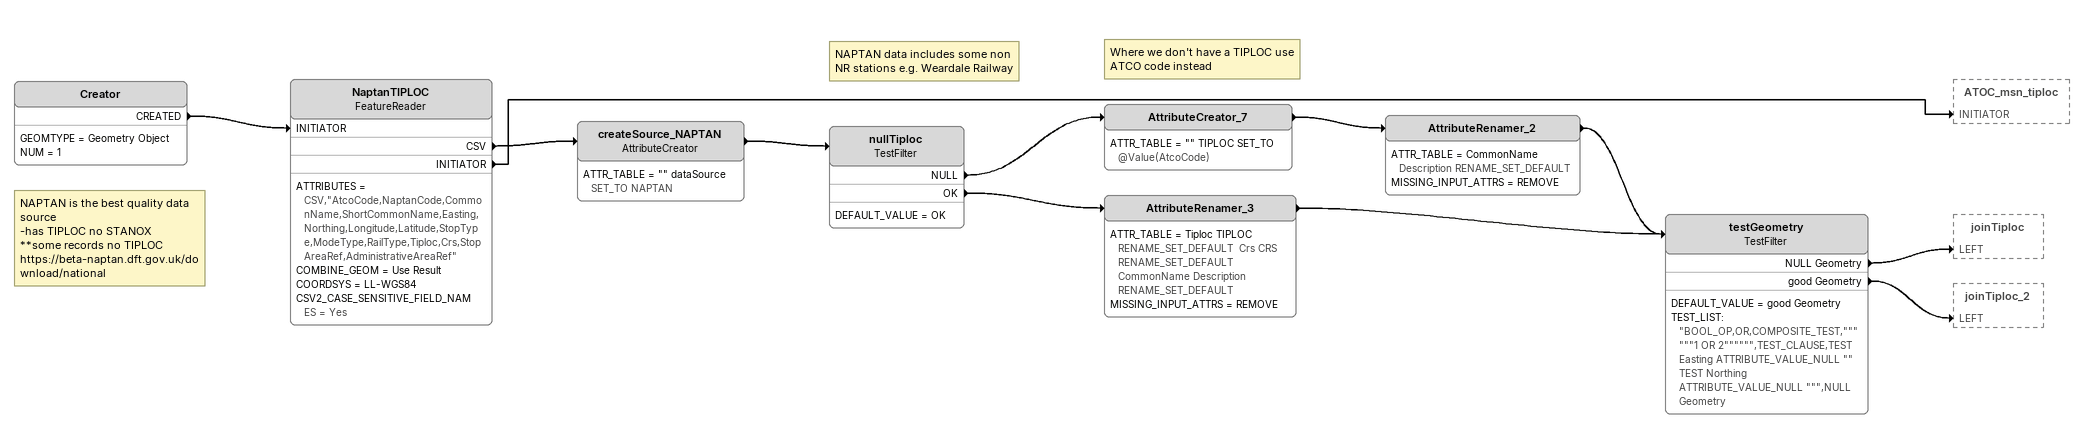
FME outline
Note: NAPTAN is the best quality data source / -has TIPLOC no STANOX / **some records no TIPLOC / https://beta-naptan.dft.gov.uk/download/national
Creator
    GEOMTYPE = Geometry Object
    NUM = 1
    CREATED -> NaptanTIPLOC [INITIATOR]
NaptanTIPLOC: FeatureReader
    ATTRIBUTES = CSV,"AtcoCode,NaptanCode,CommonName,ShortCommonName,Easting,Northing,Longitude,Latitude,StopType,ModeType,RailType,Tiploc,Crs,StopAreaRef,AdministrativeAreaRef"
    COMBINE_GEOM = Use Result
    COORDSYS = LL-WGS84
    CSV2_CASE_SENSITIVE_FIELD_NAMES = Yes
    CSV -> createSource_NAPTAN
    INITIATOR -> ATOC_msn_tiploc [INITIATOR]
createSource_NAPTAN: AttributeCreator
    ATTR_TABLE = "" dataSource SET_TO NAPTAN
    -> nullTiploc
nullTiploc: TestFilter
    DEFAULT_VALUE = OK
    NULL -> AttributeCreator_7
    OK -> AttributeRenamer_3
Note: NAPTAN data includes some non NR stations e.g. Weardale Railway
Note: Where we don't have a TIPLOC use ATCO code instead
AttributeCreator_7
    ATTR_TABLE = "" TIPLOC SET_TO @Value(AtcoCode)
    -> AttributeRenamer_2
AttributeRenamer_2
    ATTR_TABLE = CommonName Description RENAME_SET_DEFAULT
    MISSING_INPUT_ATTRS = REMOVE
    -> testGeometry
AttributeRenamer_3
    ATTR_TABLE = Tiploc TIPLOC RENAME_SET_DEFAULT  Crs CRS RENAME_SET_DEFAULT  CommonName Description RENAME_SET_DEFAULT
    MISSING_INPUT_ATTRS = REMOVE
    -> testGeometry
testGeometry: TestFilter
    DEFAULT_VALUE = good Geometry
    TEST_LIST:
      "BOOL_OP,OR,COMPOSITE_TEST,""""""1 OR 2"""""",TEST_CLAUSE,TEST Easting ATTRIBUTE_VALUE_NULL ""
      TEST Northing ATTRIBUTE_VALUE_NULL """,NULL Geometry
    NULL Geometry -> joinTiploc [LEFT]
    good Geometry -> joinTiploc_2 [LEFT]
